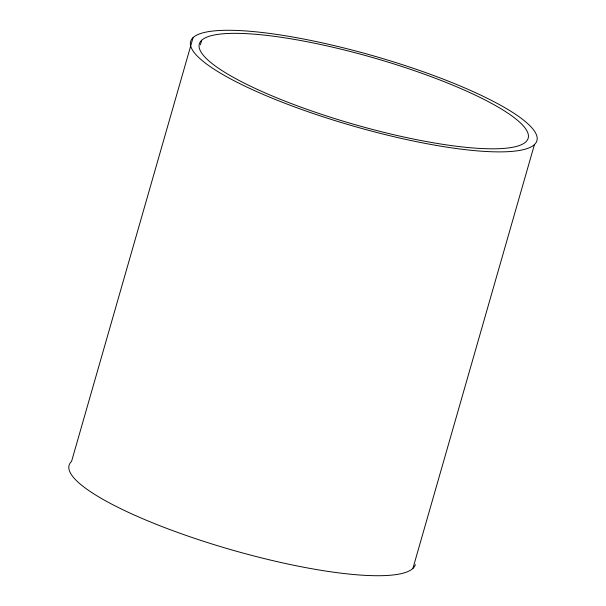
<?xml version="1.0" encoding="UTF-8"?>
<svg xmlns="http://www.w3.org/2000/svg" width="606" height="606" viewBox="0 0 606 606"><rect width="100%" height="100%" fill="white"/><g stroke="black" fill="none" stroke-linecap="round" stroke-linejoin="round"><path stroke-width="0.91" d="M193.094 37.58L71.561 461.416A180.111 36.527 16 0 0 221.637 546.938A180.111 36.527 16 0 0 415.352 564.618M200.404 44.821L201.707 40.276M412.906 568.42L534.439 144.584A180.111 36.527 16 0 0 305.098 39.307A180.111 36.527 16 0 0 251.763 89.347A180.111 36.527 16 0 0 534.439 144.584M257.414 89.438A171.028 34.678 16 0 0 525.826 141.887A171.028 34.678 16 0 0 308.06 41.92A171.028 34.678 16 0 0 257.414 89.438"/></g></svg>
